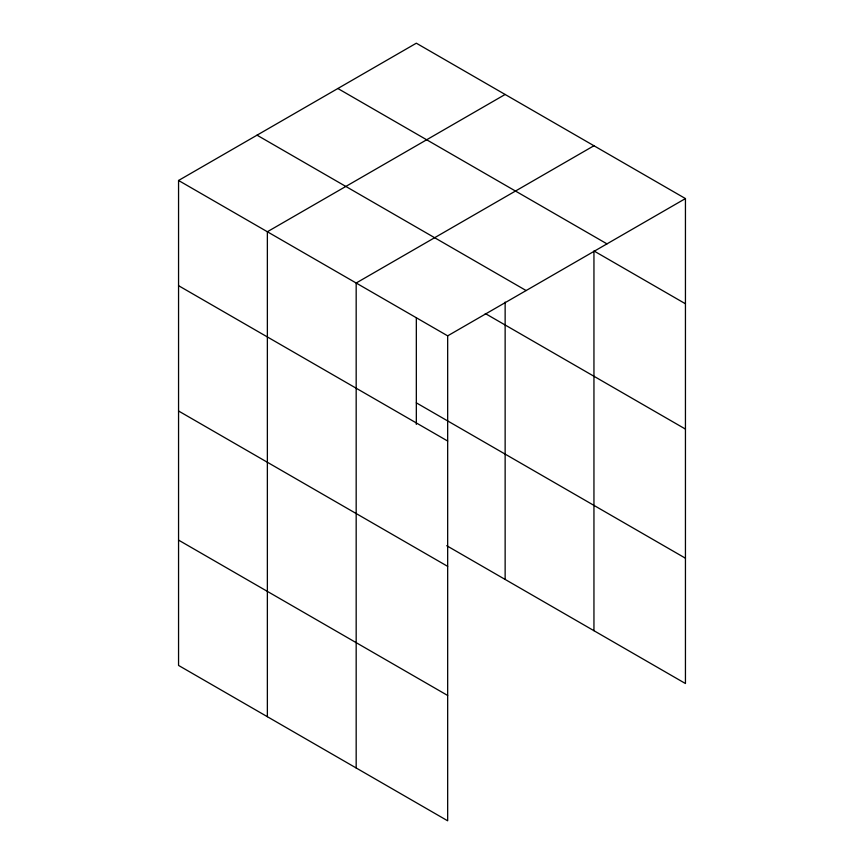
<?xml version="1.0" encoding="UTF-8"?>
<svg xmlns="http://www.w3.org/2000/svg" width="864" height="864" viewBox="0 0 864 864"><rect width="100%" height="100%" fill="white"/><g stroke="black" fill="none" stroke-linecap="round" stroke-linejoin="round"><path stroke-width="1.3" d="M505.138 302.087L505.138 579.431M178.556 180.479L447.671 335.848L447.671 820.8L178.556 665.431L178.556 180.479L416.329 43.2L685.444 198.569L685.444 683.521L446.71 545.702M505.138 94.468L267.365 231.746L267.365 716.699M593.946 145.746L356.173 283.014L356.173 767.977M447.671 335.848L685.444 198.569M337.867 88.506L606.971 243.864M685.444 303.772L593.946 250.949L593.946 630.698M257.029 135.173L526.133 290.542M485.276 313.524L685.444 429.084M416.329 402.84L685.444 558.209M178.556 285.682L447.671 441.04M178.556 410.994L447.671 566.363M178.556 540.108L447.671 695.477M416.329 318.103L416.329 424.397"/></g></svg>
